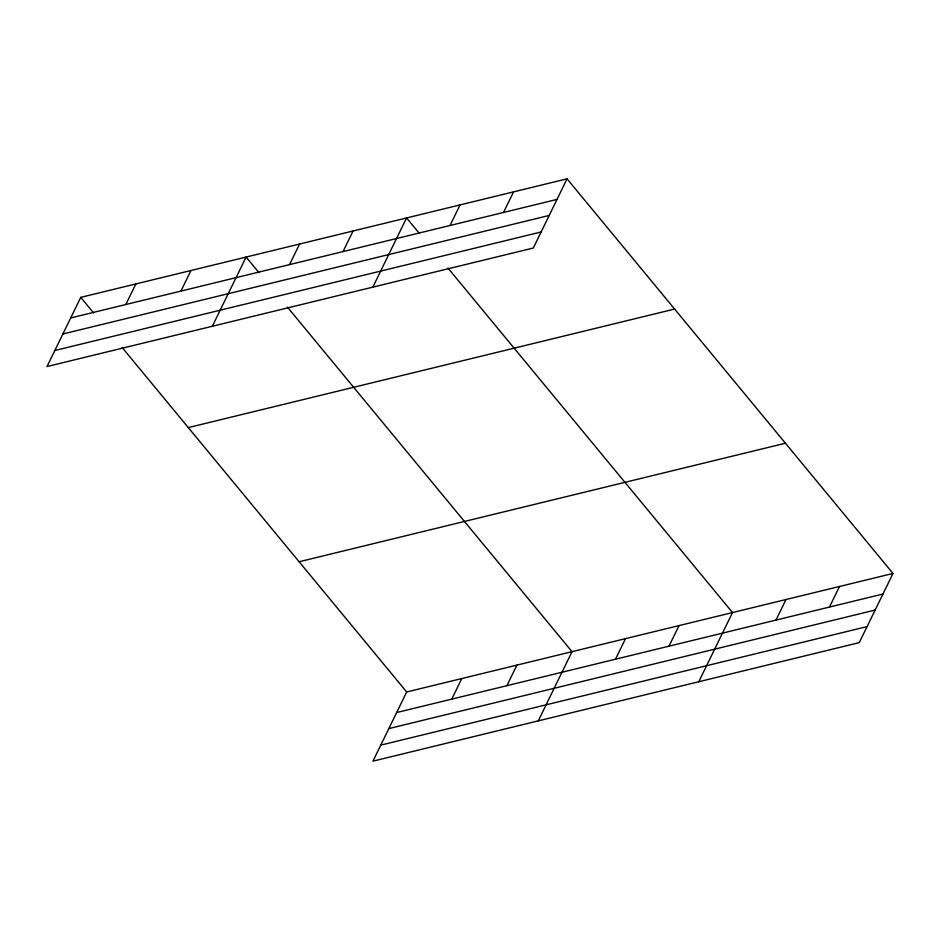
<?xml version="1.0" encoding="UTF-8"?>
<svg xmlns="http://www.w3.org/2000/svg" width="940" height="940" viewBox="0 0 940 940"><rect width="100%" height="100%" fill="white"/><g stroke="black" fill="none" stroke-linecap="round" stroke-linejoin="round"><path stroke-width="1.41" d="M567.055 178.835L80.746 297.369L47 366.553L533.321 248.019L567.055 178.835L893 573.447L859.254 642.631L372.945 761.165L406.679 691.981L893 573.447M125.819 304.513L135.853 283.939M180.938 291.083L190.973 270.509M212.346 326.251L246.092 257.067L258.958 272.647M289.543 264.61L299.59 244.036M343.041 251.567L353.076 230.993M372.839 287.135L406.573 217.951L419.44 233.531M450.037 225.494L460.071 204.92M503.523 212.452L513.569 191.878M451.764 699.125L461.798 678.551M506.872 685.695L516.918 665.109M538.291 720.863L572.025 651.678L287.464 307.157M615.489 659.222L625.523 638.636M668.986 646.18L679.021 625.605M698.773 681.747L732.519 612.563L447.945 268.041M775.97 620.106L786.005 599.52M829.468 607.064L839.502 586.49M70.7 317.955L557.02 199.421M62.886 333.994L549.207 215.46M54.825 350.514L541.146 231.98M188.305 427.594L674.626 309.06M299.12 561.756L785.441 443.222M396.645 712.555L882.966 594.021M388.819 728.594L875.14 610.06M380.759 745.126L867.08 626.592M80.746 297.369L93.612 312.95M122.106 347.459L406.679 691.981"/></g></svg>
